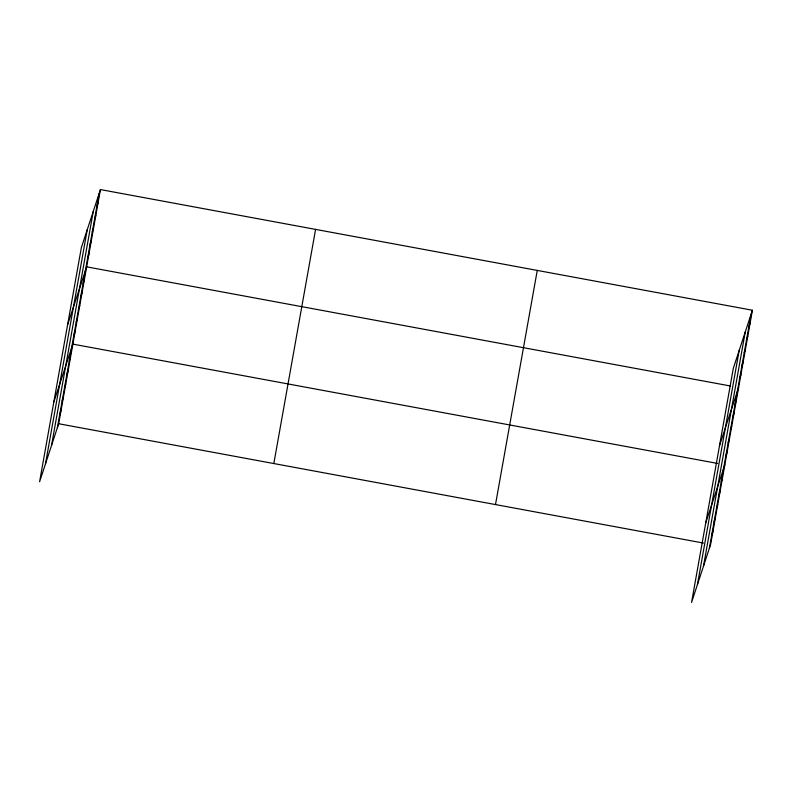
<?xml version="1.0" encoding="UTF-8"?>
<svg xmlns="http://www.w3.org/2000/svg" width="792" height="792" viewBox="0 0 792 792"><rect width="100%" height="100%" fill="white"/><g stroke="black" fill="none" stroke-linecap="round" stroke-linejoin="round"><path stroke-width="1.19" d="M45.471 463.914L87.229 229.749M51.52 445.51L93.278 211.355M57.39 427.66L99.148 193.495M100.436 189.575L81.358 247.609L39.6 481.764L58.677 423.73L100.436 189.575L752.4 310.236L710.642 544.391L691.564 602.425L733.323 368.27L752.4 310.236M273.824 463.548L315.582 229.393M495.495 504.573L537.253 270.418M697.435 584.565L739.193 350.411M703.484 566.171L745.242 332.016M709.355 548.312L751.113 314.157M96.852 206.375L98.139 202.455M94.555 219.255L95.842 215.335M92.258 232.135L93.545 228.215M89.961 245.015L91.248 241.095M87.664 257.895L88.951 253.975M67.577 324.878L86.655 266.845L730.254 385.961M83.071 283.655L84.358 279.725M80.774 296.525L82.061 292.604M78.477 309.405L79.764 305.484M76.181 322.285L77.468 318.364M73.884 335.165L75.171 331.244M53.797 402.148L72.874 344.124L717.671 463.449M69.221 361.31L70.508 357.39M66.855 374.576L68.142 370.656M64.489 387.852L65.776 383.922M62.123 401.118L63.409 397.198M59.756 414.384L61.043 410.464M748.816 327.037L750.103 323.116M746.519 339.917L747.806 335.996M744.223 352.796L745.51 348.866M741.926 365.676L743.213 361.746M739.629 378.546L740.916 374.626M719.542 445.54L738.619 387.506M735.035 404.306L736.322 400.386M732.739 417.186L734.026 413.266M730.442 430.066L731.729 426.145M728.145 442.946L729.432 439.025M725.848 455.826L727.135 451.895M705.761 522.809L724.838 464.775M721.185 481.972L722.472 478.051M718.819 495.238L720.106 491.317M716.453 508.504L717.74 504.583M714.087 521.779L715.374 517.849M711.721 535.046L713.008 531.125M58.677 423.73L703.474 543.064"/></g></svg>
